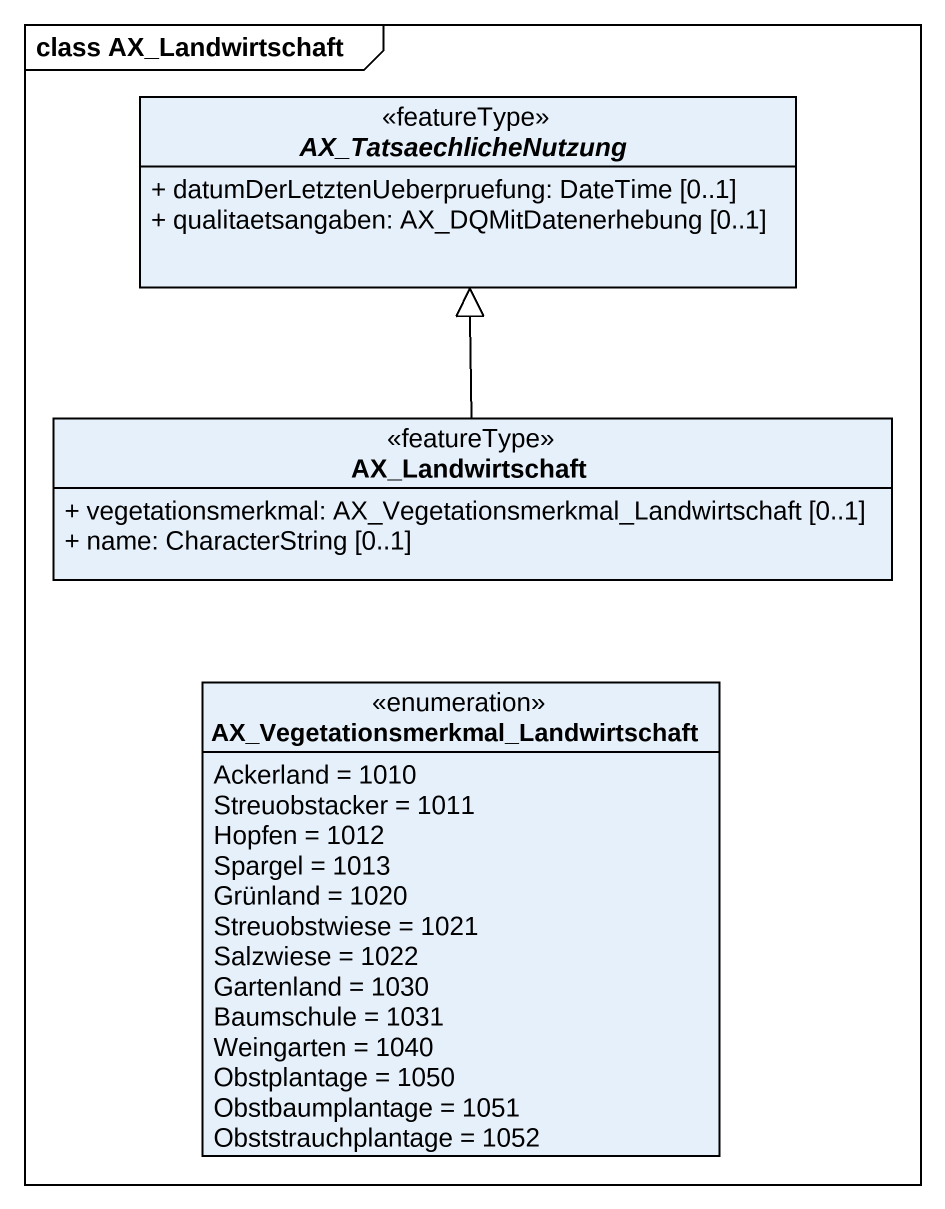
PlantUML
@startuml
mainframe class AX_Landwirtschaft
hide circle
hide empty members
skinparam classAttributeIconSize 0
abstract class AX_TatsaechlicheNutzung <<featureType>> {
  + datumDerLetztenUeberpruefung: DateTime [0..1]
  + qualitaetsangaben: AX_DQMitDatenerhebung [0..1]
}
class AX_Landwirtschaft <<featureType>> {
  + vegetationsmerkmal: AX_Vegetationsmerkmal_Landwirtschaft [0..1]
  + name: CharacterString [0..1]
}
enum "AX_Vegetationsmerkmal_Landwirtschaft" as AX_Vegetationsmerkmal {
  Ackerland = 1010
  Streuobstacker = 1011
  Hopfen = 1012
  Spargel = 1013
  Grünland = 1020
  Streuobstwiese = 1021
  Salzwiese = 1022
  Gartenland = 1030
  Baumschule = 1031
  Weingarten = 1040
  Obstplantage = 1050
  Obstbaumplantage = 1051
  Obststrauchplantage = 1052
}
AX_Landwirtschaft -up-|> AX_TatsaechlicheNutzung
@enduml
